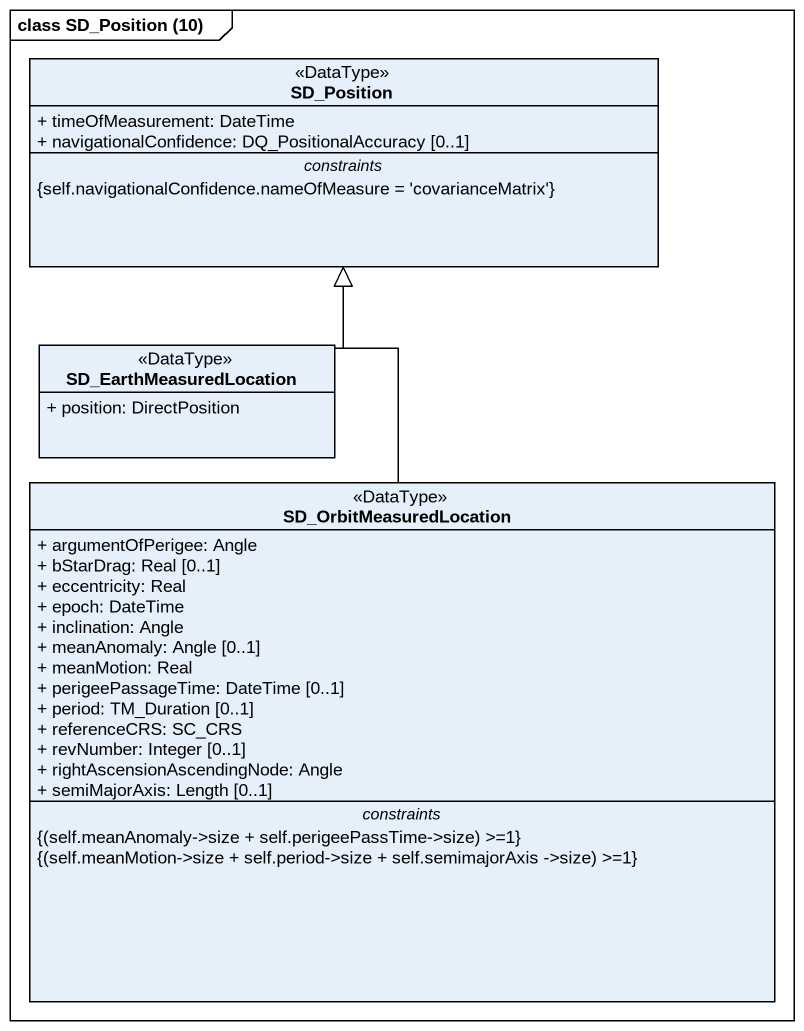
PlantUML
@startuml
mainframe class SD_Position (10)
hide circle
hide empty members
skinparam classAttributeIconSize 0
class SD_Position <<DataType>> {
  + timeOfMeasurement: DateTime
  + navigationalConfidence: DQ_PositionalAccuracy [0..1]
  -- constraints --
  {self.navigationalConfidence.nameOfMeasure = 'covarianceMatrix'}
}
class SD_EarthMeasuredLocation <<DataType>> {
  + position: DirectPosition
}
class SD_OrbitMeasuredLocation <<DataType>> {
  + argumentOfPerigee: Angle
  + bStarDrag: Real [0..1]
  + eccentricity: Real
  + epoch: DateTime
  + inclination: Angle
  + meanAnomaly: Angle [0..1]
  + meanMotion: Real
  + perigeePassageTime: DateTime [0..1]
  + period: TM_Duration [0..1]
  + referenceCRS: SC_CRS
  + revNumber: Integer [0..1]
  + rightAscensionAscendingNode: Angle
  + semiMajorAxis: Length [0..1]
  -- constraints --
  {field} {(self.meanAnomaly->size + self.perigeePassTime->size) >=1}
  {field} {(self.meanMotion->size + self.period->size + self.semimajorAxis ->size) >=1}
}
SD_EarthMeasuredLocation -up-|> SD_Position
SD_OrbitMeasuredLocation -up-|> SD_Position
@enduml
